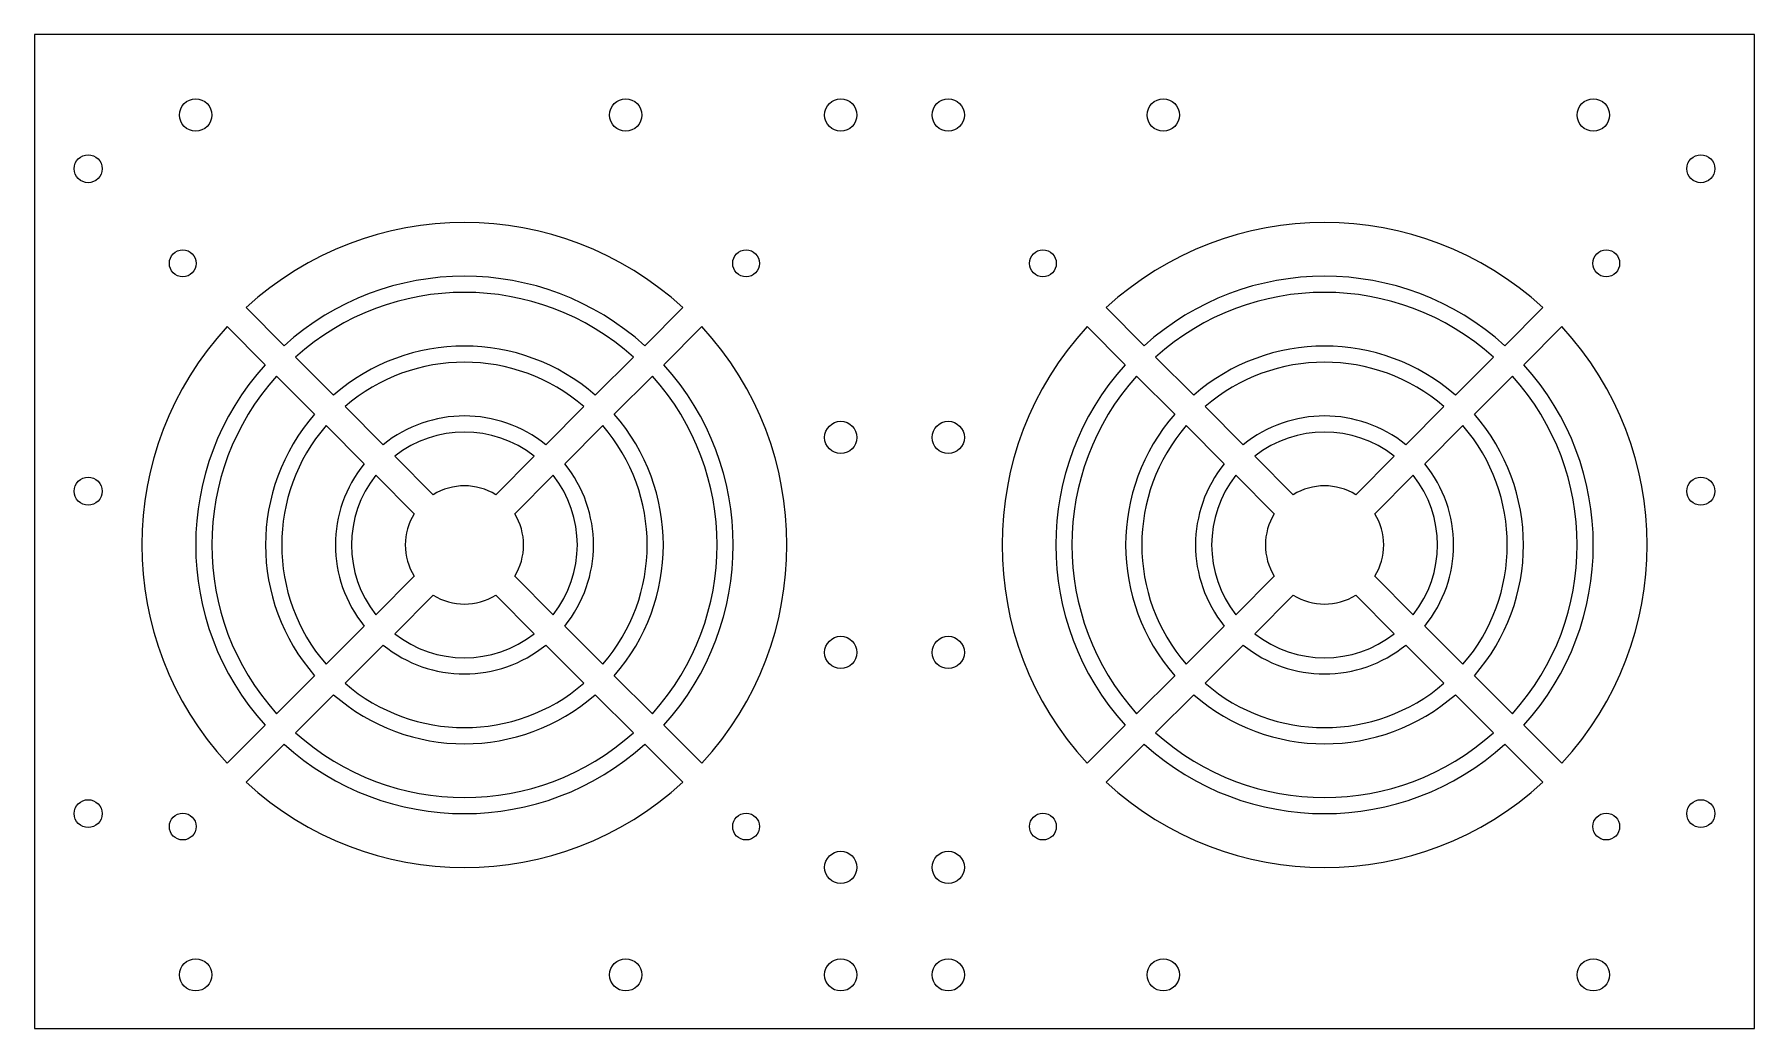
# Model space of a CAD drawing. Extents: x -160 to 160, y -220 to -34.
import ezdxf

# ---------------------------------------------------------------- set-up
doc = ezdxf.new("R2010")
doc.units = 0
doc.layers.add('Shape2DView005', color=7, linetype='CONTINUOUS')

msp = doc.modelspace()

# ---------------------------------------------------------------- linework, layer by layer
at = {"layer": 'Shape2DView005'}
for p, q in [((-160, -34.5), (-160, -219.5)), ((160, -34.5), (-160, -34.5)), ((160, -219.5), (160, -34.5)), ((-113.543, -92.4211), (-120.622, -85.3427)), ((-46.4566, -92.4211), (-39.3782, -85.3427)), ((46.4566, -92.4211), (39.3782, -85.3427)), ((113.543, -92.4211), (120.622, -85.3427)), ((-117.079, -95.9566), (-124.157, -88.8782)), ((-42.9211, -95.9566), (-35.8427, -88.8782)), ((42.9211, -95.9566), (35.8427, -88.8782)), ((117.079, -95.9566), (124.157, -88.8782)), ((-104.335, -101.629), (-111.419, -94.5453)), ((-55.6646, -101.629), (-48.5808, -94.5453)), ((55.6646, -101.629), (48.5808, -94.5453)), ((104.335, -101.629), (111.419, -94.5453)), ((-107.871, -105.165), (-114.955, -98.0808)), ((-52.1291, -105.165), (-45.0453, -98.0808)), ((52.1291, -105.165), (45.0453, -98.0808)), ((107.871, -105.165), (114.955, -98.0808)), ((-95.1105, -110.854), (-102.209, -103.756)), ((-64.8895, -110.854), (-57.7912, -103.756)), ((64.8895, -110.854), (57.7912, -103.756)), ((95.1105, -110.854), (102.209, -103.756)), ((-98.646, -114.39), (-105.744, -107.291)), ((-61.354, -114.39), (-54.2557, -107.291)), ((61.354, -114.39), (54.2557, -107.291)), ((98.646, -114.39), (105.744, -107.291)), ((-85.8069, -120.158), (-92.9759, -112.989)), ((-74.1931, -120.158), (-67.0241, -112.989)), ((74.1931, -120.158), (67.0241, -112.989)), ((85.8069, -120.158), (92.9759, -112.989)), ((-89.3424, -123.693), (-96.5114, -116.524)), ((-70.6576, -123.693), (-63.4886, -116.524)), ((70.6576, -123.693), (63.4886, -116.524)), ((89.3424, -123.693), (96.5114, -116.524)), ((-89.3424, -135.307), (-96.5114, -142.476)), ((-70.6576, -135.307), (-63.4886, -142.476)), ((70.6576, -135.307), (63.4886, -142.476)), ((89.3424, -135.307), (96.5114, -142.476)), ((-92.9759, -146.011), (-85.8069, -138.842)), ((-67.0241, -146.011), (-74.1931, -138.842)), ((67.0241, -146.011), (74.1931, -138.842)), ((92.9759, -146.011), (85.8069, -138.842)), ((-98.646, -144.61), (-105.744, -151.709)), ((-61.354, -144.61), (-54.2557, -151.709)), ((61.354, -144.61), (54.2557, -151.709)), ((98.646, -144.61), (105.744, -151.709)), ((-102.209, -155.244), (-95.1105, -148.146)), ((-57.7912, -155.244), (-64.8895, -148.146)), ((57.7912, -155.244), (64.8895, -148.146)), ((102.209, -155.244), (95.1105, -148.146)), ((-107.871, -153.835), (-114.955, -160.919)), ((-52.1291, -153.835), (-45.0453, -160.919)), ((52.1291, -153.835), (45.0453, -160.919)), ((107.871, -153.835), (114.955, -160.919)), ((-111.419, -164.455), (-104.335, -157.371)), ((-48.5808, -164.455), (-55.6646, -157.371)), ((48.5808, -164.455), (55.6646, -157.371)), ((111.419, -164.455), (104.335, -157.371)), ((-117.079, -163.043), (-124.157, -170.122)), ((-42.9211, -163.043), (-35.8427, -170.122)), ((42.9211, -163.043), (35.8427, -170.122)), ((117.079, -163.043), (124.157, -170.122)), ((-120.622, -173.657), (-113.543, -166.579)), ((-39.3782, -173.657), (-46.4566, -166.579)), ((39.3782, -173.657), (46.4566, -166.579)), ((120.622, -173.657), (113.543, -166.579)), ((-160, -219.5), (160, -219.5))]:
    msp.add_line(p, q, dxfattribs=at)
for centre, radius in [((-130, -49.5), 3), ((-50, -49.5), 3), ((-10, -49.5), 3), ((10, -49.5), 3), ((50, -49.5), 3), ((130, -49.5), 3), ((-150, -59.5), 2.6), ((150, -59.5), 2.6), ((-132.397, -77.1034), 2.5), ((-27.6034, -77.1034), 2.5), ((27.6034, -77.1034), 2.5), ((132.397, -77.1034), 2.5), ((-10, -109.5), 3), ((10, -109.5), 3), ((-150, -119.5), 2.6), ((150, -119.5), 2.6), ((-10, -149.5), 3), ((10, -149.5), 3), ((-150, -179.5), 2.6), ((150, -179.5), 2.6), ((-132.397, -181.897), 2.5), ((-27.6034, -181.897), 2.5), ((27.6034, -181.897), 2.5), ((132.397, -181.897), 2.5), ((-10, -189.5), 3), ((10, -189.5), 3), ((-130, -209.5), 3), ((-50, -209.5), 3), ((-10, -209.5), 3), ((10, -209.5), 3), ((50, -209.5), 3), ((130, -209.5), 3)]:
    msp.add_circle(centre, radius, dxfattribs=at)
for centre, radius, start, end in [((-80, -129.5), 60, 47.388, 132.612), ((80, -129.5), 60, 47.388, 132.612), ((-80, -129.5), 50, 47.866, 132.134), ((80, -129.5), 50, 47.866, 132.134), ((-80, -129.5), 47, 48.0491, 131.951), ((80, -129.5), 47, 48.0491, 131.951), ((-80, -129.5), 60, 137.388, -137.388), ((-80, -129.5), 60, -42.612, 42.612), ((80, -129.5), 60, 137.388, -137.388), ((80, -129.5), 60, -42.612, 42.612), ((-80, -129.5), 37, 48.8743, 131.126), ((80, -129.5), 37, 48.8743, 131.126), ((-80, -129.5), 50, 137.866, -137.866), ((-80, -129.5), 34, 49.2167, 130.783), ((-80, -129.5), 50, -42.134, 42.134), ((80, -129.5), 50, 137.866, -137.866), ((80, -129.5), 34, 49.2167, 130.783), ((80, -129.5), 50, -42.134, 42.134), ((-80, -129.5), 47, 138.049, -138.049), ((-80, -129.5), 47, -41.9509, 41.9509), ((80, -129.5), 47, 138.049, -138.049), ((80, -129.5), 47, -41.9509, 41.9509), ((-80, -129.5), 37, 138.874, -138.874), ((-80, -129.5), 24, 50.9792, 129.021), ((-80, -129.5), 37, -41.1257, 41.1257), ((80, -129.5), 37, 138.874, -138.874), ((80, -129.5), 24, 50.9792, 129.021), ((80, -129.5), 37, -41.1257, 41.1257), ((-80, -129.5), 34, 139.217, -139.217), ((-80, -129.5), 21, 51.8371, 128.163), ((-80, -129.5), 34, -40.7833, 40.7833), ((80, -129.5), 34, 139.217, -139.217), ((80, -129.5), 21, 51.8371, 128.163), ((80, -129.5), 34, -40.7833, 40.7833), ((-80, -129.5), 24, 140.979, -140.979), ((-80, -129.5), 24, -39.0208, 39.0209), ((80, -129.5), 24, 140.979, -140.979), ((80, -129.5), 24, -39.0208, 39.0208), ((-80, -129.5), 21, 141.837, -141.837), ((-80, -129.5), 21, -38.1629, 38.1629), ((80, -129.5), 21, 141.837, -141.837), ((80, -129.5), 21, -38.1629, 38.1629), ((-80, -129.5), 11, 58.1366, 121.863), ((80, -129.5), 11, 58.1366, 121.863), ((-80, -129.5), 11, 148.137, -148.137), ((-80, -129.5), 11, -31.8634, 31.8636), ((80, -129.5), 11, 148.136, -148.137), ((80, -129.5), 11, -31.8634, 31.8634), ((-80, -129.5), 11, -121.863, -58.1366), ((80, -129.5), 11, -121.863, -58.1366), ((-80, -129.5), 21, -128.163, -51.8371), ((80, -129.5), 21, -128.163, -51.8371), ((-80, -129.5), 24, -129.021, -50.9792), ((80, -129.5), 24, -129.021, -50.9792), ((-80, -129.5), 34, -130.783, -49.2167), ((80, -129.5), 34, -130.783, -49.2167), ((-80, -129.5), 37, -131.126, -48.8743), ((80, -129.5), 37, -131.126, -48.8743), ((-80, -129.5), 47, -131.951, -48.0491), ((80, -129.5), 47, -131.951, -48.0491), ((-80, -129.5), 50, -132.134, -47.866), ((80, -129.5), 50, -132.134, -47.866), ((-80, -129.5), 60, -132.612, -47.388), ((80, -129.5), 60, -132.612, -47.388)]:
    msp.add_arc(centre, radius, start, end, dxfattribs=at)

doc.saveas('drawing.dxf')
